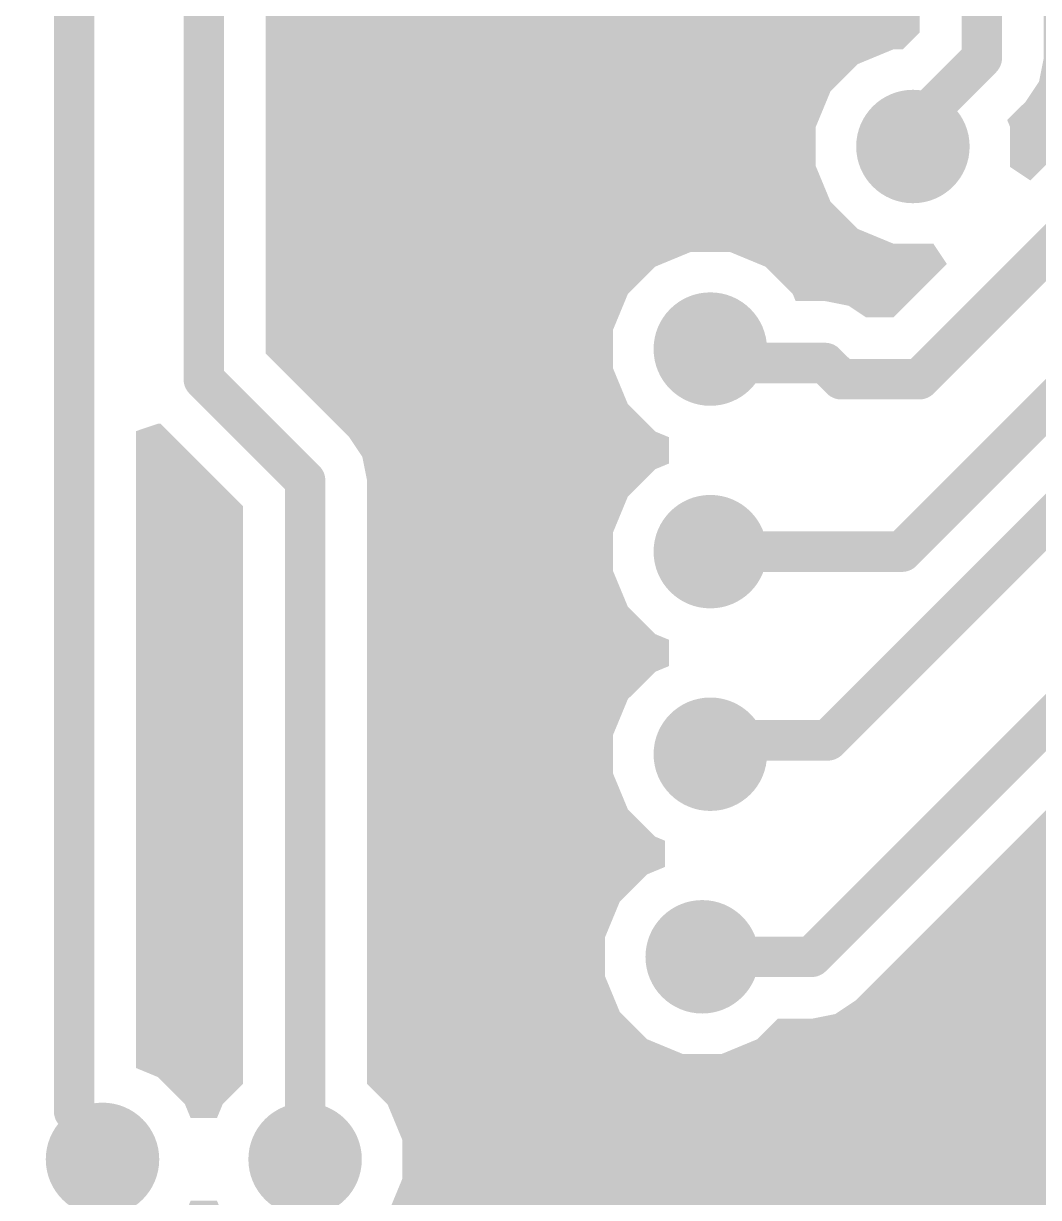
# Model space of a CAD drawing. Header units: inches. Extents: x 1.1 to 79.5, y 1.1 to 66.4.
# Drawn here: x 43.26 to 49.52, y 43.51 to 50.76 of the extents above; entities that cross this region are included whole.
import ezdxf

# ---------------------------------------------------------------- set-up
doc = ezdxf.new("R2010")
doc.units = ezdxf.units.IN
doc.layers.add('Top Layer', color=1, linetype='Continuous')
doc.layers.add('Via Holes', color=16, linetype='Continuous')

msp = doc.modelspace()

# ---------------------------------------------------------------- hatches: boundary and pattern name
at = {"layer": 'Top Layer'}
h = msp.add_hatch(color=1, dxfattribs=at)
h.paths.add_polyline_path([(60.7402, 60.5388), (60.7402, 59.6), (59.1, 59.6), (59.1, 59.25), (54.8, 59.25), (54.8, 59.6), (52.775, 59.6), (52.775, 58.75), (52.775, 57.9), (54.8, 57.9), (54.8, 58.25), (59.1, 58.25), (59.1, 57.9), (60.7402, 57.9), (60.7402, 55.825), (60.779, 55.6299), (60.8895, 55.4645), (61.7145, 54.6395), (61.8799, 54.529), (62.075, 54.4902), (63.925, 54.4902), (63.925, 54.05), (66.075, 54.05), (66.075, 54.4902), (66.425, 54.4902), (66.425, 54.05), (66.9902, 54.05), (66.9902, 51.6787), (65.6689, 51.6787), (65.4738, 51.6399), (65.3084, 51.5294), (64.4395, 50.6605), (64.329, 50.4951), (64.2902, 50.3), (64.2902, 48.85), (64.25, 48.85), (64.25, 47.9069), (64.1772, 47.9069), (64.0406, 47.8797), (63.9249, 47.8023), (63.7294, 47.6069), (61.775, 47.6069), (61.6384, 47.5797), (61.5227, 47.5023), (59.6522, 45.6319), (59.3569, 45.6319), (59.3569, 46), (59.35, 46.0345), (59.35, 47.15), (58.3, 47.15), (58.3, 47.15), (57.3, 47.15), (57.3, 47.15), (56.25, 47.15), (56.25, 46.0345), (56.2431, 46), (56.2431, 45.6319), (55.65, 45.6319), (55.65, 45.6319), (54.1393, 45.6319), (54.0028, 45.6047), (53.887, 45.5273), (53.6165, 45.2569), (53.425, 45.2569), (53.425, 45.575), (52.5, 45.575), (51.575, 45.575), (51.575, 45.225), (51.575, 44.425), (51.575, 43.6823), (51.3714, 43.6823), (51.2251, 43.6532), (51.1011, 43.5704), (50.9546, 43.4239), (50.8718, 43.2999), (50.8427, 43.1535), (50.8427, 42.9662), (50.7588, 42.8823), (42.9215, 42.8823), (42.7751, 42.8532), (42.6511, 42.7704), (42.5047, 42.6239), (42.4218, 42.4999), (42.3927, 42.3536), (42.3927, 41.7), (42.3, 41.7), (42.3, 41.1573), (39.3834, 41.1573), (39.1323, 41.4084), (39.1323, 43.3), (39.1032, 43.4463), (39.0204, 43.5704), (38.5704, 44.0204), (38.4463, 44.1032), (38.3, 44.1323), (30.925, 44.1323), (30.925, 44.55), (31.1, 44.55), (31.1, 45.55), (31.075, 45.55), (31.075, 46.225), (30, 46.225), (28.925, 46.225), (28.925, 45.55), (28.9, 45.55), (28.9, 44.55), (29.075, 44.55), (29.075, 44.4), (29.075, 42.95), (29.7706, 42.95), (29.7706, 42.6765), (29.6537, 42.6532), (29.5296, 42.5704), (29.4468, 42.4463), (29.4177, 42.3), (29.4177, 41.0259), (29.3466, 40.9714), (29.2996, 40.9487), (29.2004, 40.9487), (29.1534, 40.9714), (29.0569, 41.0455), (29.0569, 41.925), (29.0297, 42.0616), (28.9523, 42.1773), (28.8366, 42.2547), (28.7, 42.2819), (28.6429, 42.2705), (28.2692, 42.6442), (28.203, 42.6884), (28.125, 42.7039), (28.05, 42.7039), (28.05, 43), (27.05, 43), (27.05, 43.95), (25.7039, 43.95), (25.7039, 44.55), (25.7039, 44.55), (25.6884, 44.628), (25.6442, 44.6942), (25.2039, 45.1345), (25.2039, 45.4939), (25.3, 45.59), (25.45, 45.5759), (25.45, 45.45), (26.45, 45.45), (26.45, 45.45), (26.775, 45.45), (26.775, 46.35), (26.775, 47.25), (26.45, 47.25), (26.45, 47.25), (25.5069, 47.25), (25.45, 47.25), (25.3569, 47.3614), (25.3569, 47.7386), (25.45, 47.85), (26.45, 47.85), (26.45, 47.85), (27.5, 47.85), (27.5, 48.3677), (36.1, 48.3677), (36.2463, 48.3968), (36.3704, 48.4796), (36.4084, 48.5177), (40.125, 48.5177), (40.125, 47.625), (40.125, 46.8823), (33.6584, 46.8823), (33.1, 47.4407), (33.1, 47.6193), (33.0087, 47.8399), (32.8399, 48.0087), (32.6193, 48.1), (32.3807, 48.1), (32.1601, 48.0087), (31.9913, 47.8399), (31.9, 47.6193), (31.9, 47.3807), (31.9913, 47.1601), (32.1601, 46.9913), (32.3807, 46.9), (32.5593, 46.9), (33.2296, 46.2296), (33.3537, 46.1468), (33.5, 46.1177), (40.125, 46.1177), (40.125, 45.225), (40.125, 44.425), (40.125, 43.625), (40.125, 42.825), (40.125, 42.025), (41.975, 42.025), (41.975, 42.825), (41.975, 43.625), (41.975, 44.425), (41.975, 45.225), (41.975, 46.025), (41.975, 46.825), (41.975, 47.625), (41.975, 48.425), (41.975, 49.3177), (42.1, 49.3177), (42.2463, 49.3468), (42.3469, 49.414), (42.3807, 49.4), (42.6193, 49.4), (42.8399, 49.4913), (43.0087, 49.6601), (43.0427, 49.7422), (43.1927, 49.7124), (43.1927, 44.0468), (43.2027, 43.9965), (43.15, 43.8693), (43.15, 43.6307), (43.2413, 43.4101), (43.4101, 43.2413), (43.6307, 43.15), (43.8693, 43.15), (44.0899, 43.2413), (44.2587, 43.4101), (44.2938, 43.495), (44.4562, 43.495), (44.4913, 43.4101), (44.6601, 43.2413), (44.8807, 43.15), (45.1193, 43.15), (45.3399, 43.2413), (45.5087, 43.4101), (45.6, 43.6307), (45.6, 43.8693), (45.5087, 44.0899), (45.3823, 44.2162), (45.3823, 47.9389), (45.3532, 48.0852), (45.2704, 48.2093), (44.7574, 48.7223), (44.7574, 51.3), (48.25, 51.3), (48.25, 52.225), (48.25, 53.15), (47.9573, 53.15), (47.9573, 53.7), (47.9282, 53.8463), (47.8454, 53.9704), (46.9657, 54.85), (47.0279, 55), (49.75, 55), (49.75, 55.462), (49.9, 55.5242), (53.8677, 51.5565), (53.8677, 47.7834), (53.7666, 47.6823), (53.425, 47.6823), (53.425, 48.425), (53.425, 49.225), (53.425, 50.025), (53.425, 50.975), (51.575, 50.975), (51.575, 50.8823), (50.7253, 50.8823), (50.579, 50.8532), (50.4549, 50.7704), (49.475, 49.7904), (49.3478, 49.8753), (49.35, 49.8807), (49.35, 50.1193), (49.3319, 50.163), (49.4454, 50.2764), (49.5282, 50.4005), (49.5573, 50.5468), (49.5573, 51.3), (51.25, 51.3), (51.25, 53.15), (50.4391, 53.15), (50.3985, 53.3), (50.5087, 53.4101), (50.6, 53.6307), (50.6, 53.8693), (50.5087, 54.0899), (50.3399, 54.2587), (50.1193, 54.35), (49.8807, 54.35), (49.6601, 54.2587), (49.4913, 54.0899), (49.4, 53.8693), (49.4, 53.6307), (49.4913, 53.4101), (49.6015, 53.3), (49.5963, 53.15), (48.5, 53.15), (48.5, 52.225), (48.5, 51.3), (48.7927, 51.3), (48.7927, 50.7051), (48.6875, 50.6), (48.6307, 50.6), (48.4101, 50.5087), (48.2413, 50.3399), (48.15, 50.1193), (48.15, 49.8807), (48.2413, 49.6601), (48.4101, 49.4913), (48.6307, 49.4), (48.8693, 49.4), (48.8747, 49.4022), (48.9596, 49.275), (48.6308, 48.9462), (48.4603, 48.9462), (48.3542, 49.0171), (48.2079, 49.0462), (48.0267, 49.0462), (48.0087, 49.0899), (47.8399, 49.2587), (47.6193, 49.35), (47.3807, 49.35), (47.1601, 49.2587), (46.9913, 49.0899), (46.9, 48.8693), (46.9, 48.6307), (46.9913, 48.4101), (47.1601, 48.2413), (47.245, 48.2062), (47.245, 48.0438), (47.1601, 48.0087), (46.9913, 47.8399), (46.9, 47.6193), (46.9, 47.3807), (46.9913, 47.1601), (47.1601, 46.9913), (47.245, 46.9562), (47.245, 46.7938), (47.1601, 46.7587), (46.9913, 46.5899), (46.9, 46.3693), (46.9, 46.1307), (46.9913, 45.9101), (47.1601, 45.7413), (47.22, 45.7165), (47.22, 45.5542), (47.1101, 45.5087), (46.9413, 45.3399), (46.85, 45.1193), (46.85, 44.8807), (46.9413, 44.6601), (47.1101, 44.4913), (47.3307, 44.4), (47.5693, 44.4), (47.7899, 44.4913), (47.9162, 44.6177), (48.125, 44.6177), (48.2713, 44.6468), (48.3954, 44.7296), (51.3834, 47.7177), (51.575, 47.7177), (51.575, 46.825), (51.575, 46.025), (51.575, 45.825), (52.5, 45.825), (53.425, 45.825), (53.425, 46.1177), (54.125, 46.1177), (54.2713, 46.1468), (54.3954, 46.2296), (55.1954, 47.0296), (55.2782, 47.1537), (55.3073, 47.3), (55.3073, 48.925), (57.05, 48.925), (57.05, 48.9), (58.05, 48.9), (58.05, 48.925), (58.725, 48.925), (58.725, 50), (58.725, 51.075), (58.05, 51.075), (58.05, 51.1), (57.05, 51.1), (57.05, 51.075), (55.3, 51.075), (55.3, 50.3823), (55.25, 50.3823), (55.1037, 50.3532), (54.9796, 50.2704), (54.7823, 50.0731), (54.6323, 50.1352), (54.6323, 51.7149), (54.6032, 51.8612), (54.5204, 51.9852), (50.5017, 56.0039), (50.5017, 57.9), (52.525, 57.9), (52.525, 58.625), (50.5, 58.625), (50.5, 58.2876), (50.35, 58.2314), (49.32, 59.2614), (49.3774, 59.4), (49.65, 59.4), (49.65, 60.45), (49.65, 60.45), (49.65, 61.3902), (59.8888, 61.3902)])
h.paths.add_polyline_path([(52.525, 59.6), (50.5, 59.6), (50.5, 58.875), (52.525, 58.875)], flags=0)
h.paths.add_polyline_path([(58.875, 54.3477), (58.875, 53.875), (59.3477, 53.875), (59.2587, 54.0899), (59.0899, 54.2587)], flags=0)
h.paths.add_polyline_path([(58.625, 54.3477), (58.4101, 54.2587), (58.2413, 54.0899), (58.1523, 53.875), (58.625, 53.875)], flags=0)
h.paths.add_polyline_path([(59.3477, 53.625), (58.875, 53.625), (58.875, 53.1523), (59.0899, 53.2413), (59.2587, 53.4101)], flags=0)
h.paths.add_polyline_path([(58.625, 53.625), (58.1523, 53.625), (58.2413, 53.4101), (58.4101, 53.2413), (58.625, 53.1523)], flags=0)
h.paths.add_polyline_path([(59.8, 51.075), (58.975, 51.075), (58.975, 50.125), (59.8, 50.125)], flags=0)
h.paths.add_polyline_path([(59.8, 49.875), (58.975, 49.875), (58.975, 48.925), (59.8, 48.925)], flags=0)
h.paths.add_polyline_path([(27.5, 47.25), (27.025, 47.25), (27.025, 46.475), (27.5, 46.475)], flags=0)
h.paths.add_polyline_path([(31.075, 47.3), (30.125, 47.3), (30.125, 46.475), (31.075, 46.475)], flags=0)
h.paths.add_polyline_path([(29.875, 47.3), (28.925, 47.3), (28.925, 46.475), (29.875, 46.475)], flags=0)
h.paths.add_polyline_path([(27.5, 46.225), (27.025, 46.225), (27.025, 45.45), (27.5, 45.45)], flags=0)
h = msp.add_hatch(color=1, dxfattribs=at)
edge = h.paths.add_edge_path()
edge.add_arc((48.75, 50), 0.35, 0, 360)
h = msp.add_hatch(color=1, dxfattribs=at)
edge = h.paths.add_edge_path()
edge.add_arc((47.5, 48.75), 0.35, 0, 360)
msp.add_hatch(color=1, dxfattribs=at).paths.add_polyline_path([(44.6177, 47.7805), (44.6177, 44.2162), (44.4913, 44.0899), (44.4562, 44.005), (44.2938, 44.005), (44.2587, 44.0899), (44.0899, 44.2587), (43.9574, 44.3135), (43.9574, 48.244), (44.0957, 48.2905), (44.1074, 48.2908)])
h = msp.add_hatch(color=1, dxfattribs=at)
edge = h.paths.add_edge_path()
edge.add_arc((47.5, 47.5), 0.35, 0, 360)
h = msp.add_hatch(color=1, dxfattribs=at)
edge = h.paths.add_edge_path()
edge.add_arc((47.5, 46.25), 0.35, 0, 360)
h = msp.add_hatch(color=1, dxfattribs=at)
edge = h.paths.add_edge_path()
edge.add_arc((47.45, 45), 0.35, 0, 360)
h = msp.add_hatch(color=1, dxfattribs=at)
edge = h.paths.add_edge_path()
edge.add_arc((43.75, 43.75), 0.35, 0, 360)
h = msp.add_hatch(color=1, dxfattribs=at)
edge = h.paths.add_edge_path()
edge.add_arc((45, 43.75), 0.35, 0, 360)
at = {"layer": 'Via Holes'}
h = msp.add_hatch(color=7, dxfattribs=at)
edge = h.paths.add_edge_path()
edge.add_arc((48.75, 50), 0.15, 0, 360)
h = msp.add_hatch(color=7, dxfattribs=at)
edge = h.paths.add_edge_path()
edge.add_arc((47.5, 48.75), 0.15, 0, 360)
h = msp.add_hatch(color=7, dxfattribs=at)
edge = h.paths.add_edge_path()
edge.add_arc((47.5, 47.5), 0.15, 0, 360)
h = msp.add_hatch(color=7, dxfattribs=at)
edge = h.paths.add_edge_path()
edge.add_arc((47.5, 46.25), 0.15, 0, 360)
h = msp.add_hatch(color=7, dxfattribs=at)
edge = h.paths.add_edge_path()
edge.add_arc((47.45, 45), 0.15, 0, 360)
h = msp.add_hatch(color=7, dxfattribs=at)
edge = h.paths.add_edge_path()
edge.add_arc((43.75, 43.75), 0.15, 0, 360)
h = msp.add_hatch(color=7, dxfattribs=at)
edge = h.paths.add_edge_path()
edge.add_arc((45, 43.75), 0.15, 0, 360)

# ---------------------------------------------------------------- linework, layer by layer
at = {"layer": 'Top Layer', "const_width": 0.25}
for points in [[(43.575, 44.0468), (43.575, 52.225)], [(44.375, 48.5639), (44.375, 52.225)], [(49.175, 50.5468), (49.175, 52.225)], [(48.75, 50.1218), (49.175, 50.5468)], [(48.7892, 48.5639), (50.7253, 50.5)], [(48.75, 50), (48.75, 50.1218)], [(48.6824, 47.5), (50.8824, 49.7)], [(48.225, 46.3355), (50.7895, 48.9)], [(47.5, 48.75), (47.5861, 48.6639)], [(47.5861, 48.6639), (48.2079, 48.6639)], [(48.2079, 48.6639), (48.3079, 48.5639)], [(44.375, 48.5639), (45, 47.9389)], [(48.3079, 48.5639), (48.7892, 48.5639)], [(48.125, 45), (51.225, 48.1)], [(45, 43.75), (45, 47.9389)], [(47.5, 47.5), (48.6824, 47.5)], [(47.5, 46.25), (47.5855, 46.3355)], [(47.5855, 46.3355), (48.225, 46.3355)], [(47.45, 45), (48.125, 45)], [(43.575, 44.0468), (43.75, 43.8718)], [(43.75, 43.75), (43.75, 43.8718)]]:
    msp.add_lwpolyline(points, dxfattribs=at)
at = {"layer": 'Top Layer', "const_width": 0.125}
for points in [[(49.1125, 50.5468, 1), (49.2375, 50.5468, 1)], [(49.1125, 50.5468, 1), (49.2375, 50.5468, 1)], [(48.6875, 50.1218, 1), (48.8125, 50.1218, 1)], [(48.6875, 50.1218, 1), (48.8125, 50.1218, 1)], [(48.6875, 50, 1), (48.8125, 50, 1)], [(47.4375, 48.75, 1), (47.5625, 48.75, 1)], [(47.5236, 48.6639, 1), (47.6486, 48.6639, 1)], [(47.5236, 48.6639, 1), (47.6486, 48.6639, 1)], [(48.1454, 48.6639, 1), (48.2704, 48.6639, 1)], [(48.1454, 48.6639, 1), (48.2704, 48.6639, 1)], [(44.3125, 48.5639, 1), (44.4375, 48.5639, 1)], [(44.3125, 48.5639, 1), (44.4375, 48.5639, 1)], [(48.2454, 48.5639, 1), (48.3704, 48.5639, 1)], [(48.2454, 48.5639, 1), (48.3704, 48.5639, 1)], [(48.7267, 48.5639, 1), (48.8517, 48.5639, 1)], [(48.7267, 48.5639, 1), (48.8517, 48.5639, 1)], [(44.9375, 47.9389, 1), (45.0625, 47.9389, 1)], [(44.9375, 47.9389, 1), (45.0625, 47.9389, 1)], [(47.4375, 47.5, 1), (47.5625, 47.5, 1)], [(48.6199, 47.5, 1), (48.7449, 47.5, 1)], [(48.6199, 47.5, 1), (48.7449, 47.5, 1)], [(47.523, 46.3355, 1), (47.648, 46.3355, 1)], [(47.523, 46.3355, 1), (47.648, 46.3355, 1)], [(48.1625, 46.3355, 1), (48.2875, 46.3355, 1)], [(48.1625, 46.3355, 1), (48.2875, 46.3355, 1)], [(47.4375, 46.25, 1), (47.5625, 46.25, 1)], [(47.3875, 45, 1), (47.5125, 45, 1)], [(48.0625, 45, 1), (48.1875, 45, 1)], [(48.0625, 45, 1), (48.1875, 45, 1)], [(43.5125, 44.0468, 1), (43.6375, 44.0468, 1)], [(43.5125, 44.0468, 1), (43.6375, 44.0468, 1)], [(43.6875, 43.8718, 1), (43.8125, 43.8718, 1)], [(43.6875, 43.8718, 1), (43.8125, 43.8718, 1)], [(43.6875, 43.75, 1), (43.8125, 43.75, 1)], [(44.9375, 43.75, 1), (45.0625, 43.75, 1)]]:
    msp.add_lwpolyline(points, format="xyb", close=True, dxfattribs=at)

doc.saveas('drawing.dxf')
